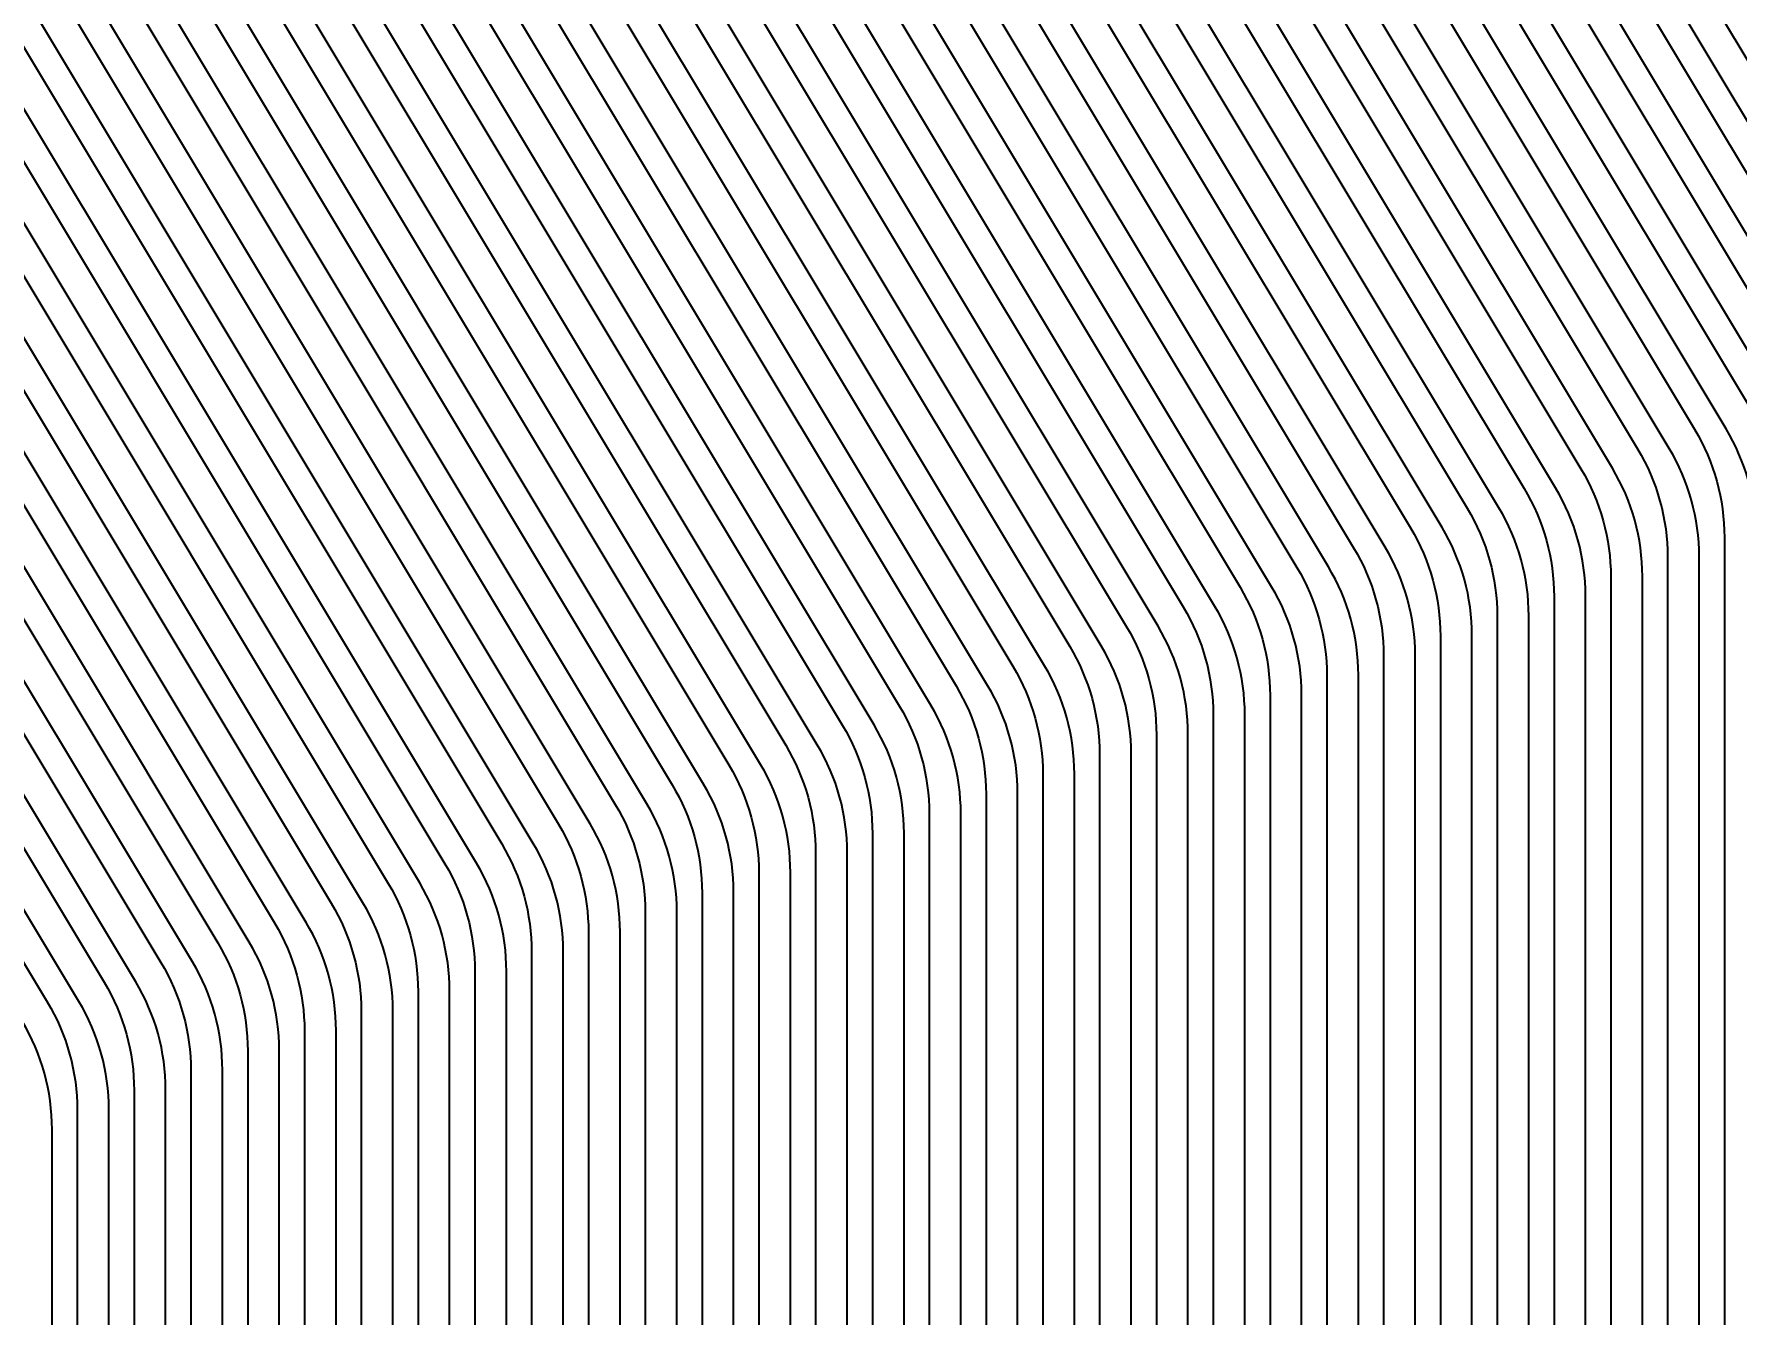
# Model space of a CAD drawing. Extents: x 10 to 206, y -65 to 73.
# Drawn here: x 63.867 to 64.677, y 34.593 to 35.202 of the extents above; entities that cross this region are included whole.
import ezdxf

# ---------------------------------------------------------------- set-up
doc = ezdxf.new("R2010")
doc.units = 0
doc.header["$LTSCALE"] = 0.5
doc.layers.add('01 Copper', color=3, linetype='Continuous')
doc.layers.add('08 Dimension&pin assignment', color=7, linetype='Continuous')
doc.styles.get("Standard").update_dxf_attribs({"font": 'romans.shx', "width": 0.75, "bigfont": 'AllInOneBig.shx'})
doc.dimstyles.new('ISO-25', dxfattribs={"dimtxt": 0.5, "dimasz": 0.8, "dimexe": 0.1, "dimexo": 0.1, "dimgap": 0.1, "dimtad": 1, "dimdec": 3, "dimzin": 1, "dimdsep": 46, "dimtxsty": 'Standard', "dimcen": 0.5, "dimadec": 0, "dimazin": 0, "dimtfac": 1, "dimtdec": 3, "dimtmove": 0, "dimatfit": 3, "dimfxl": 0, "dimarcsym": 0})

# ---------------------------------------------------------------- blocks, each defined once
blk = doc.blocks.new('*D632')
at = {"layer": '08 Dimension&pin assignment', "color": 0, "lineweight": -2, "transparency": 16777216}
for p, q in [((86.59476, 34.37643), (86.59476, 45.03289)), ((57.85726, 33.57643), (86.69476, 33.57643)), ((79.69476, 33.57643), (86.69476, 33.57643)), ((86.59476, 32.77643), (86.59476, 31.97643))]:
    blk.add_line(p, q, dxfattribs=at)
at = {"layer": '08 Dimension&pin assignment', "color": 0, "transparency": 16777216}
for points in [[(86.46142, 34.37643), (86.72809, 34.37643), (86.59476, 33.57643)], [(86.46142, 32.77643), (86.72809, 32.77643), (86.59476, 33.57643)]]:
    blk.add_solid(points, dxfattribs=at)
at = {"layer": '08 Dimension&pin assignment', "color": 0, "transparency": 16777216, "insert": (86.1138, 41.08468), "char_height": 0.5, "attachment_point": 5, "rotation": 90}
blk.add_mtext('0%%P1(%%C5mm Tape NG Hole)', dxfattribs=at)
blk = doc.blocks.new('*D638')
at = {"layer": '08 Dimension&pin assignment', "color": 0, "lineweight": -2, "transparency": 16777216}
for p, q in [((62.10726, 42.44643), (62.10726, 45.90143)), ((67.52226, 34.17643), (67.52226, 45.90143)), ((62.90726, 45.80143), (66.72226, 45.80143)), ((67.52226, 45.80143), (72.95083, 45.80143))]:
    blk.add_line(p, q, dxfattribs=at)
at = {"layer": '08 Dimension&pin assignment', "color": 0, "transparency": 16777216}
for points in [[(62.90726, 45.93476), (62.90726, 45.6681), (62.10726, 45.80143)], [(66.72226, 45.93476), (66.72226, 45.6681), (67.52226, 45.80143)]]:
    blk.add_solid(points, dxfattribs=at)
at = {"layer": '08 Dimension&pin assignment', "color": 0, "transparency": 16777216, "insert": (70.63654, 46.28238), "char_height": 0.5, "attachment_point": 5}
blk.add_mtext('5.415{\\A1;\\Fromans,bigfont|c128;%%P0.1\\Fromans,bigfont|c136;5\\Fromans,bigfont|c128;(\\Fromans,bigfont|c136;SR\\Fromans,bigfont|c128;)}', dxfattribs=at)
blk = doc.blocks.new('*D692')
at = {"layer": '08 Dimension&pin assignment', "color": 0, "lineweight": -2, "transparency": 16777216}
for p, q in [((57.14528, 33.94093), (57.14528, 43.86537)), ((67.06923, 33.94093), (67.06923, 43.86537)), ((57.94528, 43.76537), (66.26923, 43.76537)), ((67.06923, 43.76537), (78.71209, 43.76537))]:
    blk.add_line(p, q, dxfattribs=at)
at = {"layer": '08 Dimension&pin assignment', "color": 0, "transparency": 16777216}
for points in [[(57.94528, 43.8987), (57.94528, 43.63203), (57.14528, 43.76537)], [(66.26923, 43.63203), (66.26923, 43.8987), (67.06923, 43.76537)]]:
    blk.add_solid(points, dxfattribs=at)
at = {"layer": 'Defpoints', "color": 0, "transparency": 16777216}
for p in [(67.06923, 43.76537), (57.14528, 33.84093), (67.06923, 33.84093)]:
    blk.add_point(p, dxfattribs=at)
at = {"layer": '08 Dimension&pin assignment', "color": 0, "transparency": 16777216, "insert": (73.29066, 44.24632), "char_height": 0.5, "attachment_point": 5}
blk.add_mtext('{\\Fromans,chineset|c0;\\C2;9.9\\Fromans.shx,chineset.shx|c0;18*1.0006=9.9239508%%P0.005(I/L)}', dxfattribs=at)

msp = doc.modelspace()

# ---------------------------------------------------------------- linework, layer by layer
at = {"layer": '01 Copper'}
for points in [[(63.46471674, 38.57693204), (63.46471674, 35.45030019, 0.13593296), (63.47896745, 35.39885062), (63.87306984, 34.74201331, -0.13593296), (63.88732054, 34.69056373), (63.88732054, 33.75092951), (63.87532054, 33.75092951), (63.87532054, 34.68140897, 0.13593296), (63.86106984, 34.73285855), (63.46296745, 35.39636252, -0.13593296), (63.44871674, 35.4478121), (63.44871674, 38.57693204)], [(63.49470474, 38.57693204), (63.49470474, 35.45474241, 0.13593296), (63.50895545, 35.40329283), (63.90008604, 34.75140852, -0.13593296), (63.91433674, 34.69995895), (63.91433674, 33.84092951), (63.90233674, 33.84092951), (63.90233674, 34.69080419, 0.13593296), (63.88808604, 34.74225376), (63.49295545, 35.40080474, -0.13593296), (63.47870474, 35.45225432), (63.47870474, 38.57693204)], [(63.52469274, 38.57693204), (63.52469274, 35.45918463, 0.13593296), (63.53894345, 35.40773505), (63.92710224, 34.76080374, -0.13593296), (63.94135294, 34.70935417), (63.94135294, 33.75092951), (63.92935294, 33.75092951), (63.92935294, 34.70019941, 0.13593296), (63.91510224, 34.75164898), (63.52294345, 35.40524696, -0.13593296), (63.50869274, 35.45669653), (63.50869274, 38.57693204)], [(63.55468074, 38.57693204), (63.55468074, 35.46362684, 0.13593296), (63.56893145, 35.41217727), (63.95411844, 34.77019896, -0.13593296), (63.96836914, 34.71874938), (63.96836914, 33.84092951), (63.95636914, 33.84092951), (63.95636914, 34.70959462, 0.13593296), (63.94211844, 34.7610442), (63.55293145, 35.40968918, -0.13593296), (63.53868074, 35.46113875), (63.53868074, 38.57693204)], [(63.58466874, 38.57693204), (63.58466874, 35.46806906, 0.13593296), (63.59891945, 35.41661949), (63.98113464, 34.77959418, -0.13593296), (63.99538534, 34.7281446), (63.99538534, 33.75092951), (63.98338534, 33.75092951), (63.98338534, 34.71898984, 0.13593296), (63.96913464, 34.77043942), (63.58291945, 35.41413139, -0.13593296), (63.56866874, 35.46558097), (63.56866874, 38.57693204)], [(63.61465674, 38.57693204), (63.61465674, 35.47251128, 0.13593296), (63.62890745, 35.4210617), (64.00815084, 34.7889894, -0.13593296), (64.02240154, 34.73753982), (64.02240154, 33.84092951), (64.01040154, 33.84092951), (64.01040154, 34.72838506, 0.13593296), (63.99615084, 34.77983464), (63.61290745, 35.41857361, -0.13593296), (63.59865674, 35.47002319), (63.59865674, 38.57693204)], [(63.64464474, 38.57693204), (63.64464474, 35.4769535, 0.13593296), (63.65889545, 35.42550392), (64.03516704, 34.79838461, -0.13593296), (64.04941774, 34.74693504), (64.04941774, 33.75092951), (64.03741774, 33.75092951), (64.03741774, 34.73778028, 0.13593296), (64.02316704, 34.78922985), (63.64289545, 35.42301583, -0.13593296), (63.62864474, 35.4744654), (63.62864474, 38.57693204)], [(63.67463274, 38.57693204), (63.67463274, 35.48139571, 0.13593296), (63.68888345, 35.42994614), (64.06218324, 34.80777983, -0.13593296), (64.07643394, 34.75633025), (64.07643394, 33.84092951), (64.06443394, 33.84092951), (64.06443394, 34.7471755, 0.13593296), (64.05018324, 34.79862507), (63.67288345, 35.42745805, -0.13593296), (63.65863274, 35.47890762), (63.65863274, 38.57693204)], [(63.70462074, 38.57693204), (63.70462074, 35.48583793, 0.13593296), (63.71887145, 35.43438836), (64.08919944, 34.81717505, -0.13593296), (64.10345014, 34.76572547), (64.10345014, 33.75092951), (64.09145014, 33.75092951), (64.09145014, 34.75657071, 0.13593296), (64.07719944, 34.80802029), (63.70287145, 35.43190026, -0.13593296), (63.68862074, 35.48334984), (63.68862074, 38.57693204)], [(63.73460874, 38.57693204), (63.73460874, 35.49028015, 0.13593296), (63.74885945, 35.43883057), (64.11621564, 34.82657027, -0.13593296), (64.13046634, 34.77512069), (64.13046634, 33.84092951), (64.11846634, 33.84092951), (64.11846634, 34.76596593, 0.13593296), (64.10421564, 34.81741551), (63.73285945, 35.43634248, -0.13593296), (63.71860874, 35.48779206), (63.71860874, 38.57693204)], [(63.76459674, 38.57693204), (63.76459674, 35.49472237, 0.13593296), (63.77884745, 35.44327279), (64.14323184, 34.83596548, -0.13593296), (64.15748254, 34.78451591), (64.15748254, 33.75092951), (64.14548254, 33.75092951), (64.14548254, 34.77536115, 0.13593296), (64.13123184, 34.82681072), (63.76284745, 35.4407847, -0.13593296), (63.74859674, 35.49223427), (63.74859674, 38.57693204)], [(63.79458474, 38.57693204), (63.79458474, 35.49916459, 0.13593296), (63.80883545, 35.44771501), (64.17024804, 34.8453607, -0.13593296), (64.18449874, 34.79391113), (64.18449874, 33.84092951), (64.17249874, 33.84092951), (64.17249874, 34.78475637, 0.13593296), (64.15824804, 34.83620594), (63.79283545, 35.44522692, -0.13593296), (63.77858474, 35.49667649), (63.77858474, 38.57693204)], [(63.82457274, 38.57693204), (63.82457274, 35.5036068, 0.13593296), (63.83882345, 35.45215723), (64.19726424, 34.85475592, -0.13593296), (64.21151494, 34.80330634), (64.21151494, 33.75092951), (64.19951494, 33.75092951), (64.19951494, 34.79415158, 0.13593296), (64.18526424, 34.84560116), (63.82282345, 35.44966913, -0.13593296), (63.80857274, 35.50111871), (63.80857274, 38.57693204)], [(63.85456074, 38.57693204), (63.85456074, 35.50804902, 0.13593296), (63.86881145, 35.45659945), (64.22428044, 34.86415114, -0.13593296), (64.23853114, 34.81270156), (64.23853114, 33.84092951), (64.22653114, 33.84092951), (64.22653114, 34.8035468, 0.13593296), (64.21228044, 34.85499638), (63.85281145, 35.45411135, -0.13593296), (63.83856074, 35.50556093), (63.83856074, 38.57693204)], [(63.88454874, 38.57693204), (63.88454874, 35.51249124, 0.13593296), (63.89879945, 35.46104166), (64.25129664, 34.87354635, -0.13593296), (64.26554734, 34.82209678), (64.26554734, 33.75092951), (64.25354734, 33.75092951), (64.25354734, 34.81294202, 0.13593296), (64.23929664, 34.86439159), (63.88279945, 35.45855357, -0.13593296), (63.86854874, 35.51000315), (63.86854874, 38.57693204)], [(63.91453674, 38.57693204), (63.91453674, 35.51693346, 0.13593296), (63.92878745, 35.46548388), (64.27831284, 34.88294157, -0.13593296), (64.29256354, 34.831492), (64.29256354, 33.84092951), (64.28056354, 33.84092951), (64.28056354, 34.82233724, 0.13593296), (64.26631284, 34.87378681), (63.91278745, 35.46299579, -0.13593296), (63.89853674, 35.51444536), (63.89853674, 38.57693204)], [(63.94452474, 38.57693204), (63.94452474, 35.52137567, 0.13593296), (63.95877545, 35.4699261), (64.30532904, 34.89233679, -0.13593296), (64.31957974, 34.84088721), (64.31957974, 33.75092951), (64.30757974, 33.75092951), (64.30757974, 34.83173245, 0.13593296), (64.29332904, 34.88318203), (63.94277545, 35.46743801, -0.13593296), (63.92852474, 35.51888758), (63.92852474, 38.57693204)], [(63.97451274, 38.57693204), (63.97451274, 35.52581789, 0.13593296), (63.98876345, 35.47436832), (64.33234524, 34.90173201, -0.13593296), (64.34659594, 34.85028243), (64.34659594, 33.84092951), (64.33459594, 33.84092951), (64.33459594, 34.84112767, 0.13593296), (64.32034524, 34.89257725), (63.97276345, 35.47188022, -0.13593296), (63.95851274, 35.5233298), (63.95851274, 38.57693204)], [(64.00450074, 38.57693204), (64.00450074, 35.53026011, 0.13593296), (64.01875145, 35.47881053), (64.35936144, 34.91112722, -0.13593296), (64.37361214, 34.85967765), (64.37361214, 33.75092951), (64.36161214, 33.75092951), (64.36161214, 34.85052289, 0.13593296), (64.34736144, 34.90197247), (64.00275145, 35.47632244, -0.13593296), (63.98850074, 35.52777202), (63.98850074, 38.57693204)], [(64.03448874, 38.57693204), (64.03448874, 35.53470233, 0.13593296), (64.04873945, 35.48325275), (64.38637764, 34.92052244, -0.13593296), (64.40062834, 34.86907287), (64.40062834, 33.84092951), (64.38862834, 33.84092951), (64.38862834, 34.85991811, 0.13593296), (64.37437764, 34.91136768), (64.03273945, 35.48076466, -0.13593296), (64.01848874, 35.53221423), (64.01848874, 38.57693204)], [(64.06447674, 38.57693204), (64.06447674, 35.53914454, 0.13593296), (64.07872745, 35.48769497), (64.41339384, 34.92991766, -0.13593296), (64.42764454, 34.87846808), (64.42764454, 33.75092951), (64.41564454, 33.75092951), (64.41564454, 34.86931333, 0.13593296), (64.40139384, 34.9207629), (64.06272745, 35.48520688, -0.13593296), (64.04847674, 35.53665645), (64.04847674, 38.57693204)], [(64.09446474, 38.57693204), (64.09446474, 35.54358676, 0.13593296), (64.10871545, 35.49213719), (64.44041004, 34.93931288, -0.13593296), (64.45466074, 34.8878633), (64.45466074, 33.84092951), (64.44266074, 33.84092951), (64.44266074, 34.87870854, 0.13593296), (64.42841004, 34.93015812), (64.09271545, 35.48964909, -0.13593296), (64.07846474, 35.54109867), (64.07846474, 38.57693204)], [(64.12445274, 38.57693204), (64.12445274, 35.54802898, 0.13593296), (64.13870345, 35.4965794), (64.46742624, 34.9487081, -0.13593296), (64.48167694, 34.89725852), (64.48167694, 33.75092951), (64.46967694, 33.75092951), (64.46967694, 34.88810376, 0.13593296), (64.45542624, 34.93955334), (64.12270345, 35.49409131, -0.13593296), (64.10845274, 35.54554089), (64.10845274, 38.57693204)], [(64.15444074, 38.57693204), (64.15444074, 35.5524712, 0.13593296), (64.16869145, 35.50102162), (64.49444244, 34.95810331, -0.13593296), (64.50869314, 34.90665374), (64.50869314, 33.84092951), (64.49669314, 33.84092951), (64.49669314, 34.89749898, 0.13593296), (64.48244244, 34.94894855), (64.15269145, 35.49853353, -0.13593296), (64.13844074, 35.5499831), (64.13844074, 38.57693204)], [(64.18442874, 38.57693204), (64.18442874, 35.55691342, 0.13593296), (64.19867945, 35.50546384), (64.52145864, 34.96749853, -0.13593296), (64.53570934, 34.91604896), (64.53570934, 33.75092951), (64.52370934, 33.75092951), (64.52370934, 34.9068942, 0.13593296), (64.50945864, 34.95834377), (64.18267945, 35.50297575, -0.13593296), (64.16842874, 35.55442532), (64.16842874, 38.57693204)], [(64.21441674, 38.57693204), (64.21441674, 35.56135563, 0.13593296), (64.22866745, 35.50990606), (64.54847484, 34.97689375, -0.13593296), (64.56272554, 34.92544417), (64.56272554, 33.84092951), (64.55072554, 33.84092951), (64.55072554, 34.91628941, 0.13593296), (64.53647484, 34.96773899), (64.21266745, 35.50741796, -0.13593296), (64.19841674, 35.55886754), (64.19841674, 38.57693204)], [(64.24440474, 38.57693204), (64.24440474, 35.56579785, 0.13593296), (64.25865545, 35.51434827), (64.57549104, 34.98628897, -0.13593296), (64.58974174, 34.93483939), (64.58974174, 33.75092951), (64.57774174, 33.75092951), (64.57774174, 34.92568463, 0.13593296), (64.56349104, 34.97713421), (64.24265545, 35.51186018, -0.13593296), (64.22840474, 35.56330976), (64.22840474, 38.57693204)], [(64.27439274, 38.57693204), (64.27439274, 35.57024007, 0.13593296), (64.28864345, 35.51879049), (64.60250724, 34.99568418, -0.13593296), (64.61675794, 34.94423461), (64.61675794, 33.84092951), (64.60475794, 33.84092951), (64.60475794, 34.93507985, 0.13593296), (64.59050724, 34.98652942), (64.27264345, 35.5163024, -0.13593296), (64.25839274, 35.56775198), (64.25839274, 38.57693204)], [(64.30438074, 38.57693204), (64.30438074, 35.57468229, 0.13593296), (64.31863145, 35.52323271), (64.62952344, 35.0050794, -0.13593296), (64.64377414, 34.95362983), (64.64377414, 33.75092951), (64.63177414, 33.75092951), (64.63177414, 34.94447507, 0.13593296), (64.61752344, 34.99592464), (64.30263145, 35.52074462, -0.13593296), (64.28838074, 35.57219419), (64.28838074, 38.57693204)], [(64.33436874, 38.57693204), (64.33436874, 35.5791245, 0.13593296), (64.34861945, 35.52767493), (64.65653964, 35.01447462, -0.13593296), (64.67079034, 34.96302504), (64.67079034, 33.84092951), (64.65879034, 33.84092951), (64.65879034, 34.95387028, 0.13593296), (64.64453964, 35.00531986), (64.33261945, 35.52518684, -0.13593296), (64.31836874, 35.57663641), (64.31836874, 38.57693204)], [(64.36435674, 38.57693204), (64.36435674, 35.58356672, 0.13593296), (64.37860745, 35.53211715), (64.68355584, 35.02386984, -0.13593296), (64.69780654, 34.97242026), (64.69780654, 33.75092951), (64.68580654, 33.75092951), (64.68580654, 34.9632655, 0.13593296), (64.67155584, 35.01471508), (64.36260745, 35.52962905, -0.13593296), (64.34835674, 35.58107863), (64.34835674, 38.57693204)], [(64.39434474, 38.57693204), (64.39434474, 35.58800894, 0.13593296), (64.40859545, 35.53655936), (64.71057204, 35.03326505, -0.13593296), (64.72482274, 34.98181548), (64.72482274, 33.84092951), (64.71282274, 33.84092951), (64.71282274, 34.97266072, 0.13593296), (64.69857204, 35.0241103), (64.39259545, 35.53407127, -0.13593296), (64.37834474, 35.58552085), (64.37834474, 38.57693204)], [(64.42433274, 38.57693204), (64.42433274, 35.59245116, 0.13593296), (64.43858345, 35.54100158), (64.73758824, 35.04266027, -0.13593296), (64.75183894, 34.9912107), (64.75183894, 33.75092951), (64.73983894, 33.75092951), (64.73983894, 34.98205594, 0.13593296), (64.72558824, 35.03350551), (64.42258345, 35.53851349, -0.13593296), (64.40833274, 35.58996306), (64.40833274, 38.57693204)], [(64.45432074, 38.57693204), (64.45432074, 35.59689337, 0.13593296), (64.46857145, 35.5454438), (64.76460444, 35.05205549, -0.13593296), (64.77885514, 35.00060591), (64.77885514, 33.84092951), (64.76685514, 33.84092951), (64.76685514, 34.99145116, 0.13593296), (64.75260444, 35.04290073), (64.45257145, 35.54295571, -0.13593296), (64.43832074, 35.59440528), (64.43832074, 38.57693204)]]:
    msp.add_lwpolyline(points, format="xyb", dxfattribs=at)

# ---------------------------------------------------------------- dimensions: what is measured, and where the dimension line sits
at = {"layer": '08 Dimension&pin assignment'}
dim = msp.add_linear_dim(base=(62.10725674, 45.80142951), p1=(67.52225674, 34.07642951), p2=(62.10725674, 42.34642951), text='<>{\\A1;\\Fromans,bigfont|c128;%%P0.1\\Fromans,bigfont|c136;5\\Fromans,bigfont|c128;(\\Fromans,bigfont|c136;SR\\Fromans,bigfont|c128;)}', dimstyle='ISO-25', override={"dimzin": 8, "dimadec": 3}, dxfattribs=at)
dim.commit()
dim.dimension.update_dxf_attribs({"geometry": '*D638', "text_midpoint": (70.63654246, 45.80142951), "dimtype": 160})
dim = msp.add_linear_dim(base=(86.5947567431, 33.5764295119), p1=(79.5947567431, 33.5764295119), p2=(57.7572567431, 33.5764295119), angle=90, text='<>%%P1(%%C5mm Tape NG Hole)', dimstyle='ISO-25', override={"dimzin": 8, "dimadec": 3}, dxfattribs=at)
dim.commit()
dim.dimension.update_dxf_attribs({"geometry": '*D632', "text_midpoint": (86.5947567431, 41.0846795121), "dimtype": 160})
at = {"layer": '08 Dimension&pin assignment', "color": 2}
dim = msp.add_linear_dim(base=(67.0692321431, 43.7653682511), p1=(57.1452813431, 33.8409295119), p2=(67.0692321431, 33.8409295119), text='{\\Fromans,chineset|c0;\\C2;9.9\\Fromans.shx,chineset.shx|c0;18*1.0006=<>%%P0.005(I/L)}', dimstyle='ISO-25', override={"dimdec": 8, "dimzin": 8, "dimtxsty": 'Standard', "dimadec": 3}, dxfattribs=at)
dim.commit()
dim.dimension.update_dxf_attribs({"geometry": '*D692', "text_midpoint": (73.2906607145, 44.2463206321)})

doc.saveas('drawing.dxf')
